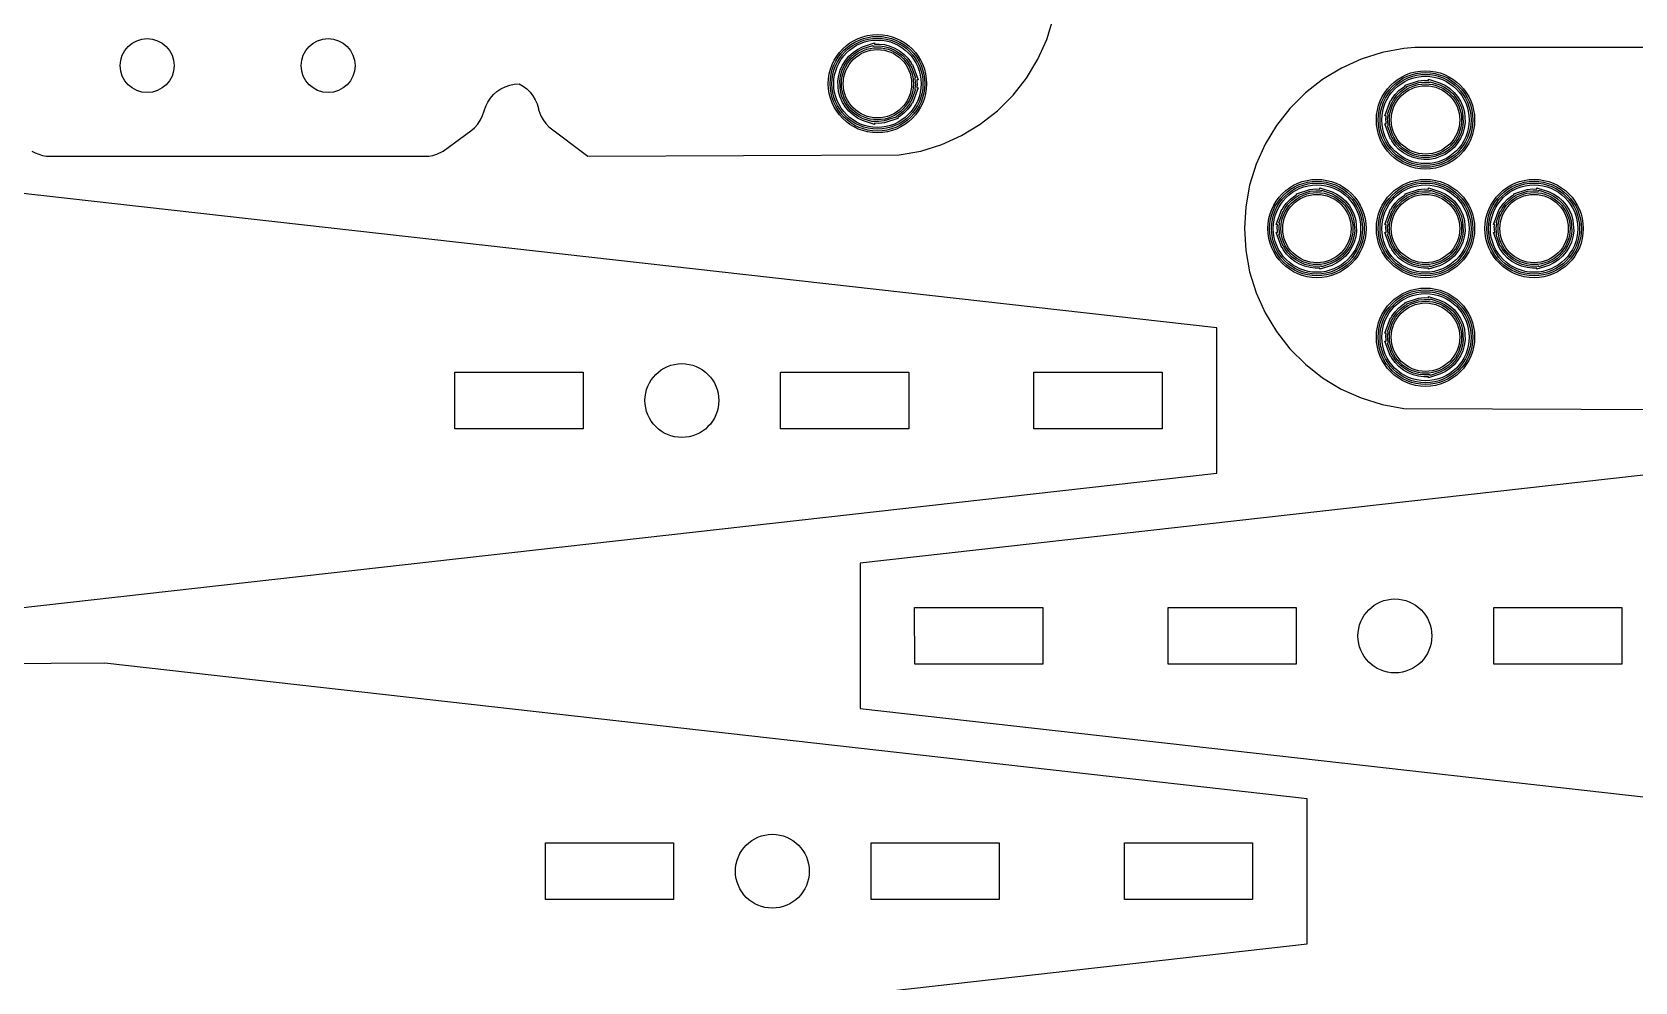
# Model space of a CAD drawing. Header units: millimetres. Extents: x -214 to 214, y -114 to 114.
# Drawn here: x -44.3 to 44.3, y -0.6 to 51.9 of the extents above; entities that cross this region are included whole.
import ezdxf

# ---------------------------------------------------------------- set-up
doc = ezdxf.new("R2010")
doc.units = ezdxf.units.MM
doc.layers.add('1', color=7, linetype='CONTINUOUS')

msp = doc.modelspace()

# ---------------------------------------------------------------- linework, layer by layer
at = {"layer": '1', "color": 0}
for p, q in [((11.788, 51.449), (12.148, 52.603)), ((11.292, 50.347), (11.788, 51.449)), ((30.32, 50.718), (29.166, 50.358)), ((31.509, 50.936), (30.32, 50.718)), ((32.133, 50.992), (31.509, 50.936)), ((48.277, 50.996), (32.133, 50.992)), ((10.666, 49.312), (11.292, 50.347)), ((28.064, 49.863), (27.03, 49.237)), ((29.166, 50.358), (28.064, 49.863)), ((-18.596, 48.572), (-18.377, 48.719)), ((-18.377, 48.719), (-18.144, 48.835)), ((-18.144, 48.835), (-17.895, 48.92)), ((-17.895, 48.92), (-17.638, 48.972)), ((-17.638, 48.972), (-17.379, 48.989)), ((-17.379, 48.989), (-17.158, 48.863)), ((-17.158, 48.863), (-16.954, 48.71)), ((9.921, 48.361), (10.666, 49.312)), ((27.03, 49.237), (26.078, 48.492)), ((-19.218, 47.753), (-19.103, 47.988)), ((-19.103, 47.988), (-18.962, 48.201)), ((-18.962, 48.201), (-18.792, 48.398)), ((-18.792, 48.398), (-18.596, 48.572)), ((-16.954, 48.71), (-16.771, 48.532)), ((-16.771, 48.532), (-16.613, 48.332)), ((-16.613, 48.332), (-16.481, 48.113)), ((-16.481, 48.113), (-16.379, 47.88)), ((-16.379, 47.88), (-16.307, 47.634)), ((9.066, 47.506), (9.921, 48.361)), ((26.078, 48.492), (25.223, 47.637)), ((-19.659, 46.771), (-19.508, 46.996)), ((-19.508, 46.996), (-19.389, 47.24)), ((-19.389, 47.24), (-19.218, 47.753)), ((-16.307, 47.634), (-16.293, 47.575)), ((-16.293, 47.575), (-16.277, 47.515)), ((-16.277, 47.515), (-16.168, 47.226)), ((-16.168, 47.226), (-16.049, 47.008)), ((-16.049, 47.008), (-15.905, 46.806)), ((8.114, 46.761), (9.066, 47.506)), ((25.223, 47.637), (24.478, 46.686)), ((-21.563, 45.271), (-20.046, 46.391)), ((-20.046, 46.391), (-19.84, 46.568)), ((-19.84, 46.568), (-19.659, 46.771)), ((-15.905, 46.806), (-15.737, 46.624)), ((-15.737, 46.624), (-13.574, 44.989)), ((5.978, 45.64), (7.08, 46.135)), ((7.08, 46.135), (8.114, 46.761)), ((24.478, 46.686), (23.852, 45.651)), ((-44.297, 45.275), (-44.125, 45.184)), ((-44.125, 45.184), (-44.118, 45.18)), ((-44.118, 45.18), (-43.712, 45.04)), ((-21.918, 45.106), (-21.563, 45.271)), ((3.635, 45.062), (4.824, 45.28)), ((4.824, 45.28), (5.978, 45.64)), ((23.852, 45.651), (23.356, 44.549)), ((-43.712, 45.04), (-43.489, 45.002)), ((-43.489, 45.002), (-22.591, 44.989)), ((-22.591, 44.989), (-22.365, 45.002)), ((-22.365, 45.002), (-22.142, 45.04)), ((-22.142, 45.04), (-21.918, 45.106)), ((-13.574, 44.989), (3.635, 45.062)), ((23.356, 44.549), (22.996, 43.395)), ((21.179, 35.509), (-45.269, 42.989)), ((22.996, 43.395), (22.778, 42.205)), ((22.778, 42.205), (22.705, 40.999)), ((22.705, 40.999), (22.778, 39.793)), ((22.778, 39.793), (22.996, 38.604)), ((22.996, 38.604), (23.356, 37.45)), ((23.356, 37.45), (23.852, 36.348)), ((23.852, 36.348), (24.478, 35.313)), ((21.179, 27.49), (21.179, 35.509)), ((24.478, 35.313), (25.222, 34.362)), ((25.222, 34.362), (26.077, 33.507)), ((-20.92, 29.935), (-20.92, 33.065)), ((-20.92, 33.065), (-13.841, 33.065)), ((-13.841, 33.065), (-13.841, 29.935)), ((-2.92, 29.935), (-2.92, 33.065)), ((-2.92, 33.065), (4.159, 33.065)), ((4.159, 33.065), (4.159, 29.935)), ((11.079, 29.935), (11.079, 33.065)), ((11.079, 33.065), (18.159, 33.065)), ((18.159, 33.065), (18.159, 29.935)), ((26.077, 33.507), (27.029, 32.761)), ((27.029, 32.761), (28.063, 32.135)), ((28.063, 32.135), (29.165, 31.64)), ((29.165, 31.64), (30.319, 31.28)), ((30.319, 31.28), (31.509, 31.062)), ((31.509, 31.062), (48.051, 30.989)), ((-13.841, 29.935), (-20.92, 29.935)), ((4.159, 29.935), (-2.92, 29.935)), ((67.915, 29.988), (1.465, 22.509)), ((18.159, 29.935), (11.079, 29.935)), ((-45.27, 20.011), (21.179, 27.49)), ((1.465, 22.509), (1.466, 14.49)), ((4.486, 16.934), (4.485, 20.064)), ((4.485, 20.064), (11.566, 20.064)), ((11.566, 20.064), (11.566, 16.934)), ((18.485, 16.934), (18.485, 20.064)), ((18.485, 20.064), (25.566, 20.064)), ((25.566, 20.064), (25.566, 16.934)), ((36.486, 16.934), (36.486, 20.064)), ((36.486, 20.064), (43.566, 20.064)), ((43.566, 20.064), (43.566, 16.934)), ((-40.269, 16.989), (-70.992, 16.776)), ((26.179, 9.509), (-40.269, 16.989)), ((11.566, 16.934), (4.486, 16.934)), ((25.566, 16.934), (18.485, 16.934)), ((43.566, 16.934), (36.486, 16.934)), ((1.466, 14.49), (67.914, 7.01)), ((26.179, 1.49), (26.179, 9.509)), ((-15.92, 3.935), (-15.92, 7.065)), ((-15.92, 7.065), (-8.841, 7.065)), ((-8.841, 7.065), (-8.841, 3.935)), ((2.079, 3.935), (2.079, 7.065)), ((2.079, 7.065), (9.158, 7.065)), ((9.158, 7.065), (9.158, 3.935)), ((16.079, 3.935), (16.079, 7.065)), ((16.079, 7.065), (23.159, 7.065)), ((23.159, 7.065), (23.159, 3.935)), ((-8.841, 3.935), (-15.92, 3.935)), ((9.158, 3.935), (2.079, 3.935)), ((23.159, 3.935), (16.079, 3.935)), ((-40.27, -5.988), (26.179, 1.49))]:
    msp.add_line(p, q, dxfattribs=at)
at = {"layer": '1', "color": 1}
for p, q in [((0.657, 50.287), (0.853, 50.521)), ((0.853, 50.521), (1.081, 50.726)), ((0.925, 50.451), (1.143, 50.647)), ((1.081, 50.726), (1.332, 50.895)), ((1.143, 50.647), (1.383, 50.809)), ((1.332, 50.895), (1.608, 51.031)), ((1.383, 50.809), (1.645, 50.938)), ((1.608, 51.031), (2.271, 51.248)), ((1.645, 50.938), (2.171, 51.11)), ((2.171, 51.11), (2.171, 51.071)), ((2.171, 51.071), (2.212, 51.078)), ((2.212, 51.078), (2.515, 51.087)), ((2.271, 51.248), (2.271, 51.18)), ((2.271, 51.18), (2.519, 51.187)), ((2.515, 51.087), (2.792, 51.057)), ((2.519, 51.187), (2.81, 51.156)), ((2.792, 51.057), (3.089, 50.982)), ((2.81, 51.156), (3.12, 51.078)), ((3.089, 50.982), (3.345, 50.878)), ((3.12, 51.078), (3.39, 50.968)), ((3.345, 50.878), (3.598, 50.731)), ((3.39, 50.968), (3.654, 50.814)), ((3.598, 50.731), (3.828, 50.552)), ((3.654, 50.814), (3.895, 50.627)), ((3.828, 50.552), (4.031, 50.342)), ((3.895, 50.627), (4.107, 50.406)), ((0.286, 49.455), (0.369, 49.748)), ((0.369, 49.748), (0.495, 50.029)), ((0.384, 49.434), (0.464, 49.713)), ((0.464, 49.713), (0.583, 49.981)), ((0.495, 50.029), (0.657, 50.287)), ((0.583, 49.981), (0.738, 50.228)), ((0.738, 50.228), (0.925, 50.451)), ((4.031, 50.342), (4.202, 50.106)), ((4.107, 50.406), (4.287, 50.159)), ((4.202, 50.106), (4.275, 49.967)), ((4.275, 49.967), (4.296, 49.967)), ((4.287, 50.159), (4.336, 50.067)), ((4.296, 49.967), (4.532, 49.321)), ((4.336, 50.067), (4.366, 50.067)), ((4.366, 50.067), (4.675, 49.221)), ((0.242, 49.144), (0.286, 49.455)), ((0.283, 48.554), (0.242, 49.144)), ((0.342, 49.14), (0.384, 49.434)), ((0.382, 48.571), (0.342, 49.14)), ((4.675, 48.777), (4.366, 47.931)), ((4.532, 49.321), (4.492, 49.321)), ((4.492, 49.321), (4.499, 49.289)), ((4.511, 48.9), (4.496, 48.694)), ((4.499, 49.289), (4.525, 48.913)), ((4.525, 48.913), (4.511, 48.9)), ((4.609, 48.856), (4.603, 48.777)), ((4.603, 48.777), (4.675, 48.777)), ((4.675, 49.221), (4.604, 49.221)), ((4.604, 49.221), (4.628, 48.875)), ((4.628, 48.875), (4.609, 48.856)), ((31.249, 48.627), (31.49, 48.814)), ((31.316, 48.552), (31.546, 48.731)), ((31.49, 48.814), (31.587, 48.87)), ((31.546, 48.731), (31.687, 48.813)), ((31.587, 48.917), (32.324, 49.155)), ((31.587, 48.87), (31.587, 48.917)), ((31.687, 48.845), (32.345, 49.057)), ((31.687, 48.813), (31.687, 48.845)), ((32.324, 49.155), (32.653, 49.189)), ((32.345, 49.057), (32.657, 49.088)), ((32.653, 49.189), (32.873, 49.181)), ((32.657, 49.088), (32.933, 49.078)), ((32.873, 49.181), (32.873, 49.25)), ((32.873, 49.25), (33.549, 49.025)), ((32.933, 49.078), (32.973, 49.071)), ((32.973, 49.071), (32.973, 49.111)), ((32.973, 49.111), (33.511, 48.932)), ((33.511, 48.932), (33.762, 48.808)), ((33.549, 49.025), (33.812, 48.895)), ((33.762, 48.808), (34.001, 48.647)), ((33.812, 48.895), (34.063, 48.726)), ((34.063, 48.726), (34.291, 48.521)), ((0.369, 48.25), (0.283, 48.554)), ((0.495, 47.969), (0.369, 48.25)), ((0.464, 48.285), (0.382, 48.571)), ((0.583, 48.017), (0.464, 48.285)), ((0.657, 47.711), (0.495, 47.969)), ((0.738, 47.77), (0.583, 48.017)), ((4.201, 47.891), (4.03, 47.655)), ((4.286, 47.838), (4.106, 47.591)), ((4.276, 48.031), (4.201, 47.891)), ((4.296, 48.031), (4.276, 48.031)), ((4.335, 47.931), (4.286, 47.838)), ((4.532, 48.677), (4.296, 48.031)), ((4.366, 47.931), (4.335, 47.931)), ((4.496, 48.694), (4.492, 48.677)), ((4.492, 48.677), (4.532, 48.677)), ((30.469, 47.221), (30.778, 48.067)), ((30.612, 47.321), (30.848, 47.967)), ((30.778, 48.067), (30.808, 48.067)), ((30.808, 48.067), (30.857, 48.159)), ((30.848, 47.967), (30.869, 47.967)), ((30.857, 48.159), (31.037, 48.406)), ((30.869, 47.967), (30.942, 48.106)), ((30.942, 48.106), (31.113, 48.342)), ((31.037, 48.406), (31.249, 48.627)), ((31.113, 48.342), (31.316, 48.552)), ((34.001, 48.647), (34.219, 48.451)), ((34.219, 48.451), (34.406, 48.228)), ((34.291, 48.521), (34.487, 48.287)), ((34.406, 48.228), (34.561, 47.981)), ((34.487, 48.287), (34.649, 48.029)), ((34.561, 47.981), (34.68, 47.713)), ((34.649, 48.029), (34.775, 47.748)), ((0.853, 47.477), (0.657, 47.711)), ((0.925, 47.547), (0.738, 47.77)), ((1.081, 47.272), (0.853, 47.477)), ((1.143, 47.351), (0.925, 47.547)), ((1.332, 47.103), (1.081, 47.272)), ((1.383, 47.189), (1.143, 47.351)), ((1.608, 46.967), (1.332, 47.103)), ((1.645, 47.06), (1.383, 47.189)), ((2.271, 46.75), (1.608, 46.967)), ((2.171, 46.888), (1.645, 47.06)), ((3.457, 47.153), (2.799, 46.941)), ((3.557, 47.081), (2.82, 46.843)), ((3.598, 47.267), (3.457, 47.185)), ((3.457, 47.185), (3.457, 47.153)), ((3.654, 47.184), (3.557, 47.128)), ((3.557, 47.128), (3.557, 47.081)), ((3.827, 47.445), (3.598, 47.267)), ((3.894, 47.37), (3.654, 47.184)), ((4.03, 47.655), (3.827, 47.445)), ((4.106, 47.591), (3.894, 47.37)), ((30.541, 47.221), (30.469, 47.221)), ((30.516, 47.123), (30.535, 47.142)), ((30.54, 46.777), (30.516, 47.123)), ((30.535, 47.142), (30.541, 47.221)), ((30.652, 47.321), (30.612, 47.321)), ((30.619, 47.085), (30.633, 47.098)), ((30.645, 46.709), (30.619, 47.085)), ((30.633, 47.098), (30.648, 47.303)), ((30.648, 47.303), (30.652, 47.321)), ((34.68, 47.713), (34.762, 47.427)), ((34.762, 47.427), (34.802, 46.858)), ((34.775, 47.748), (34.861, 47.444)), ((34.861, 47.444), (34.902, 46.854)), ((2.211, 46.92), (2.171, 46.927)), ((2.171, 46.927), (2.171, 46.888)), ((2.487, 46.91), (2.211, 46.92)), ((2.491, 46.809), (2.271, 46.817)), ((2.271, 46.817), (2.271, 46.75)), ((2.799, 46.941), (2.487, 46.91)), ((2.82, 46.843), (2.491, 46.809)), ((30.778, 45.931), (30.469, 46.777)), ((30.469, 46.777), (30.54, 46.777)), ((30.848, 46.031), (30.612, 46.677)), ((30.612, 46.677), (30.652, 46.677)), ((30.652, 46.677), (30.645, 46.709)), ((34.679, 46.282), (34.561, 46.017)), ((34.774, 46.248), (34.649, 45.969)), ((34.76, 46.563), (34.679, 46.282)), ((34.802, 46.858), (34.76, 46.563)), ((34.858, 46.542), (34.774, 46.248)), ((34.902, 46.854), (34.858, 46.542)), ((30.808, 45.931), (30.778, 45.931)), ((30.857, 45.839), (30.808, 45.931)), ((30.869, 46.031), (30.848, 46.031)), ((31.037, 45.592), (30.857, 45.839)), ((30.942, 45.892), (30.869, 46.031)), ((31.113, 45.656), (30.942, 45.892)), ((31.249, 45.371), (31.037, 45.592)), ((31.316, 45.446), (31.113, 45.656)), ((31.49, 45.184), (31.249, 45.371)), ((31.546, 45.267), (31.316, 45.446)), ((31.754, 45.03), (31.49, 45.184)), ((31.799, 45.12), (31.546, 45.267)), ((33.755, 45.185), (33.229, 44.972)), ((34.001, 45.351), (33.755, 45.185)), ((34.063, 45.272), (33.803, 45.097)), ((34.218, 45.546), (34.001, 45.351)), ((34.29, 45.476), (34.063, 45.272)), ((34.406, 45.77), (34.218, 45.546)), ((34.487, 45.711), (34.29, 45.476)), ((34.561, 46.017), (34.406, 45.77)), ((34.649, 45.969), (34.487, 45.711)), ((32.024, 44.92), (31.754, 45.03)), ((32.055, 45.016), (31.799, 45.12)), ((32.334, 44.842), (32.024, 44.92)), ((32.352, 44.941), (32.055, 45.016)), ((32.625, 44.811), (32.334, 44.842)), ((32.629, 44.911), (32.352, 44.941)), ((32.943, 44.82), (32.625, 44.811)), ((32.932, 44.92), (32.629, 44.911)), ((33.229, 44.972), (32.932, 44.92)), ((33.256, 44.875), (32.943, 44.82)), ((33.803, 45.097), (33.256, 44.875)), ((25.037, 42.406), (25.249, 42.627)), ((25.113, 42.342), (25.316, 42.552)), ((25.249, 42.627), (25.49, 42.814)), ((25.316, 42.552), (25.546, 42.731)), ((25.49, 42.814), (25.587, 42.87)), ((25.546, 42.731), (25.687, 42.813)), ((25.587, 42.917), (26.324, 43.155)), ((25.587, 42.87), (25.587, 42.917)), ((25.687, 42.845), (26.345, 43.057)), ((25.687, 42.813), (25.687, 42.845)), ((26.324, 43.155), (26.653, 43.189)), ((26.345, 43.057), (26.657, 43.088)), ((26.653, 43.189), (26.873, 43.181)), ((26.657, 43.088), (26.933, 43.078)), ((26.873, 43.181), (26.873, 43.25)), ((26.873, 43.25), (27.549, 43.025)), ((26.933, 43.078), (26.973, 43.071)), ((26.973, 43.071), (26.973, 43.111)), ((26.973, 43.111), (27.511, 42.932)), ((27.511, 42.932), (27.762, 42.808)), ((27.549, 43.025), (27.812, 42.895)), ((27.762, 42.808), (28.001, 42.647)), ((27.812, 42.895), (28.063, 42.726)), ((28.001, 42.647), (28.219, 42.451)), ((28.063, 42.726), (28.291, 42.521)), ((28.291, 42.521), (28.487, 42.287)), ((31.037, 42.406), (31.249, 42.627)), ((31.113, 42.342), (31.316, 42.552)), ((31.249, 42.627), (31.49, 42.814)), ((31.316, 42.552), (31.546, 42.731)), ((31.49, 42.814), (31.587, 42.87)), ((31.546, 42.731), (31.687, 42.813)), ((31.587, 42.917), (32.324, 43.155)), ((31.587, 42.87), (31.587, 42.917)), ((31.687, 42.845), (32.345, 43.057)), ((31.687, 42.813), (31.687, 42.845)), ((32.324, 43.155), (32.653, 43.189)), ((32.345, 43.057), (32.657, 43.088)), ((32.653, 43.189), (32.873, 43.181)), ((32.657, 43.088), (32.933, 43.078)), ((32.873, 43.181), (32.873, 43.25)), ((32.873, 43.25), (33.549, 43.025)), ((32.933, 43.078), (32.973, 43.071)), ((32.973, 43.071), (32.973, 43.111)), ((32.973, 43.111), (33.511, 42.932)), ((33.511, 42.932), (33.762, 42.808)), ((33.549, 43.025), (33.812, 42.895)), ((33.762, 42.808), (34.001, 42.647)), ((33.812, 42.895), (34.063, 42.726)), ((34.001, 42.647), (34.219, 42.451)), ((34.063, 42.726), (34.291, 42.521)), ((34.291, 42.521), (34.487, 42.287)), ((37.037, 42.406), (37.249, 42.627)), ((37.113, 42.342), (37.316, 42.552)), ((37.249, 42.627), (37.49, 42.814)), ((37.316, 42.552), (37.546, 42.731)), ((37.49, 42.814), (37.587, 42.87)), ((37.546, 42.731), (37.687, 42.813)), ((37.587, 42.917), (38.324, 43.155)), ((37.587, 42.87), (37.587, 42.917)), ((37.687, 42.845), (38.345, 43.057)), ((37.687, 42.813), (37.687, 42.845)), ((38.324, 43.155), (38.653, 43.189)), ((38.345, 43.057), (38.657, 43.088)), ((38.653, 43.189), (38.873, 43.181)), ((38.657, 43.088), (38.933, 43.078)), ((38.873, 43.181), (38.873, 43.25)), ((38.873, 43.25), (39.549, 43.025)), ((38.933, 43.078), (38.973, 43.071)), ((38.973, 43.071), (38.973, 43.111)), ((38.973, 43.111), (39.511, 42.932)), ((39.511, 42.932), (39.762, 42.808)), ((39.549, 43.025), (39.812, 42.895)), ((39.762, 42.808), (40.001, 42.647)), ((39.812, 42.895), (40.063, 42.726)), ((40.001, 42.647), (40.219, 42.451)), ((40.063, 42.726), (40.291, 42.521)), ((40.291, 42.521), (40.487, 42.287)), ((24.469, 41.221), (24.778, 42.067)), ((24.612, 41.321), (24.848, 41.967)), ((24.778, 42.067), (24.808, 42.067)), ((24.808, 42.067), (24.857, 42.159)), ((24.848, 41.967), (24.869, 41.967)), ((24.857, 42.159), (25.037, 42.406)), ((24.869, 41.967), (24.942, 42.106)), ((24.942, 42.106), (25.113, 42.342)), ((28.219, 42.451), (28.406, 42.228)), ((28.406, 42.228), (28.561, 41.981)), ((28.487, 42.287), (28.649, 42.029)), ((28.561, 41.981), (28.68, 41.713)), ((28.649, 42.029), (28.775, 41.748)), ((28.68, 41.713), (28.762, 41.427)), ((28.775, 41.748), (28.861, 41.444)), ((30.469, 41.221), (30.778, 42.067)), ((30.612, 41.321), (30.848, 41.967)), ((30.778, 42.067), (30.808, 42.067)), ((30.808, 42.067), (30.857, 42.159)), ((30.848, 41.967), (30.869, 41.967)), ((30.857, 42.159), (31.037, 42.406)), ((30.869, 41.967), (30.942, 42.106)), ((30.942, 42.106), (31.113, 42.342)), ((34.219, 42.451), (34.406, 42.228)), ((34.406, 42.228), (34.561, 41.981)), ((34.487, 42.287), (34.649, 42.029)), ((34.561, 41.981), (34.68, 41.713)), ((34.649, 42.029), (34.775, 41.748)), ((34.68, 41.713), (34.762, 41.427)), ((34.775, 41.748), (34.861, 41.444)), ((36.469, 41.221), (36.778, 42.067)), ((36.612, 41.321), (36.848, 41.967)), ((36.778, 42.067), (36.808, 42.067)), ((36.808, 42.067), (36.857, 42.159)), ((36.848, 41.967), (36.869, 41.967)), ((36.857, 42.159), (37.037, 42.406)), ((36.869, 41.967), (36.942, 42.106)), ((36.942, 42.106), (37.113, 42.342)), ((40.219, 42.451), (40.406, 42.228)), ((40.406, 42.228), (40.561, 41.981)), ((40.487, 42.287), (40.649, 42.029)), ((40.561, 41.981), (40.68, 41.713)), ((40.649, 42.029), (40.775, 41.748)), ((40.68, 41.713), (40.762, 41.427)), ((40.775, 41.748), (40.861, 41.444)), ((24.541, 41.221), (24.469, 41.221)), ((24.778, 39.931), (24.469, 40.777)), ((24.469, 40.777), (24.54, 40.777)), ((24.516, 41.123), (24.535, 41.142)), ((24.54, 40.777), (24.516, 41.123)), ((24.535, 41.142), (24.541, 41.221)), ((24.652, 41.321), (24.612, 41.321)), ((24.619, 41.085), (24.633, 41.098)), ((24.645, 40.709), (24.619, 41.085)), ((24.633, 41.098), (24.648, 41.303)), ((24.648, 41.303), (24.652, 41.321)), ((28.802, 40.858), (28.76, 40.563)), ((28.762, 41.427), (28.802, 40.858)), ((28.902, 40.854), (28.858, 40.542)), ((28.861, 41.444), (28.902, 40.854)), ((30.541, 41.221), (30.469, 41.221)), ((30.778, 39.931), (30.469, 40.777)), ((30.469, 40.777), (30.54, 40.777)), ((30.516, 41.123), (30.535, 41.142)), ((30.54, 40.777), (30.516, 41.123)), ((30.535, 41.142), (30.541, 41.221)), ((30.652, 41.321), (30.612, 41.321)), ((30.619, 41.085), (30.633, 41.098)), ((30.645, 40.709), (30.619, 41.085)), ((30.633, 41.098), (30.648, 41.303)), ((30.648, 41.303), (30.652, 41.321)), ((34.802, 40.858), (34.76, 40.563)), ((34.762, 41.427), (34.802, 40.858)), ((34.902, 40.854), (34.858, 40.542)), ((34.861, 41.444), (34.902, 40.854)), ((36.541, 41.221), (36.469, 41.221)), ((36.778, 39.931), (36.469, 40.777)), ((36.469, 40.777), (36.54, 40.777)), ((36.516, 41.123), (36.535, 41.142)), ((36.54, 40.777), (36.516, 41.123)), ((36.535, 41.142), (36.541, 41.221)), ((36.652, 41.321), (36.612, 41.321)), ((36.619, 41.085), (36.633, 41.098)), ((36.645, 40.709), (36.619, 41.085)), ((36.633, 41.098), (36.648, 41.303)), ((36.648, 41.303), (36.652, 41.321)), ((40.802, 40.858), (40.76, 40.563)), ((40.762, 41.427), (40.802, 40.858)), ((40.902, 40.854), (40.858, 40.542)), ((40.861, 41.444), (40.902, 40.854)), ((24.848, 40.031), (24.612, 40.677)), ((24.612, 40.677), (24.652, 40.677)), ((24.652, 40.677), (24.645, 40.709)), ((24.808, 39.931), (24.778, 39.931)), ((24.857, 39.839), (24.808, 39.931)), ((24.869, 40.031), (24.848, 40.031)), ((24.942, 39.892), (24.869, 40.031)), ((25.113, 39.656), (24.942, 39.892)), ((28.561, 40.017), (28.406, 39.77)), ((28.649, 39.969), (28.487, 39.711)), ((28.679, 40.282), (28.561, 40.017)), ((28.774, 40.248), (28.649, 39.969)), ((28.76, 40.563), (28.679, 40.282)), ((28.858, 40.542), (28.774, 40.248)), ((30.848, 40.031), (30.612, 40.677)), ((30.612, 40.677), (30.652, 40.677)), ((30.652, 40.677), (30.645, 40.709)), ((30.808, 39.931), (30.778, 39.931)), ((30.857, 39.839), (30.808, 39.931)), ((30.869, 40.031), (30.848, 40.031)), ((30.942, 39.892), (30.869, 40.031)), ((31.113, 39.656), (30.942, 39.892)), ((34.561, 40.017), (34.406, 39.77)), ((34.649, 39.969), (34.487, 39.711)), ((34.679, 40.282), (34.561, 40.017)), ((34.774, 40.248), (34.649, 39.969)), ((34.76, 40.563), (34.679, 40.282)), ((34.858, 40.542), (34.774, 40.248)), ((36.848, 40.031), (36.612, 40.677)), ((36.612, 40.677), (36.652, 40.677)), ((36.652, 40.677), (36.645, 40.709)), ((36.808, 39.931), (36.778, 39.931)), ((36.857, 39.839), (36.808, 39.931)), ((36.869, 40.031), (36.848, 40.031)), ((36.942, 39.892), (36.869, 40.031)), ((37.113, 39.656), (36.942, 39.892)), ((40.561, 40.017), (40.406, 39.77)), ((40.649, 39.969), (40.487, 39.711)), ((40.679, 40.282), (40.561, 40.017)), ((40.774, 40.248), (40.649, 39.969)), ((40.76, 40.563), (40.679, 40.282)), ((40.858, 40.542), (40.774, 40.248)), ((25.037, 39.592), (24.857, 39.839)), ((25.249, 39.371), (25.037, 39.592)), ((25.316, 39.446), (25.113, 39.656)), ((25.49, 39.184), (25.249, 39.371)), ((25.546, 39.267), (25.316, 39.446)), ((25.754, 39.03), (25.49, 39.184)), ((25.799, 39.12), (25.546, 39.267)), ((26.024, 38.92), (25.754, 39.03)), ((26.055, 39.016), (25.799, 39.12)), ((26.352, 38.941), (26.055, 39.016)), ((27.499, 39.06), (26.973, 38.888)), ((27.761, 39.189), (27.499, 39.06)), ((27.812, 39.103), (27.536, 38.967)), ((28.001, 39.351), (27.761, 39.189)), ((28.063, 39.272), (27.812, 39.103)), ((28.218, 39.546), (28.001, 39.351)), ((28.29, 39.476), (28.063, 39.272)), ((28.406, 39.77), (28.218, 39.546)), ((28.487, 39.711), (28.29, 39.476)), ((31.037, 39.592), (30.857, 39.839)), ((31.249, 39.371), (31.037, 39.592)), ((31.316, 39.446), (31.113, 39.656)), ((31.49, 39.184), (31.249, 39.371)), ((31.546, 39.267), (31.316, 39.446)), ((31.754, 39.03), (31.49, 39.184)), ((31.799, 39.12), (31.546, 39.267)), ((32.024, 38.92), (31.754, 39.03)), ((32.055, 39.016), (31.799, 39.12)), ((32.352, 38.941), (32.055, 39.016)), ((33.499, 39.06), (32.973, 38.888)), ((33.761, 39.189), (33.499, 39.06)), ((33.812, 39.103), (33.536, 38.967)), ((34.001, 39.351), (33.761, 39.189)), ((34.063, 39.272), (33.812, 39.103)), ((34.218, 39.546), (34.001, 39.351)), ((34.29, 39.476), (34.063, 39.272)), ((34.406, 39.77), (34.218, 39.546)), ((34.487, 39.711), (34.29, 39.476)), ((37.037, 39.592), (36.857, 39.839)), ((37.249, 39.371), (37.037, 39.592)), ((37.316, 39.446), (37.113, 39.656)), ((37.49, 39.184), (37.249, 39.371)), ((37.546, 39.267), (37.316, 39.446)), ((37.754, 39.03), (37.49, 39.184)), ((37.799, 39.12), (37.546, 39.267)), ((38.024, 38.92), (37.754, 39.03)), ((38.055, 39.016), (37.799, 39.12)), ((38.352, 38.941), (38.055, 39.016)), ((39.499, 39.06), (38.973, 38.888)), ((39.761, 39.189), (39.499, 39.06)), ((39.812, 39.103), (39.536, 38.967)), ((40.001, 39.351), (39.761, 39.189)), ((40.063, 39.272), (39.812, 39.103)), ((40.218, 39.546), (40.001, 39.351)), ((40.29, 39.476), (40.063, 39.272)), ((40.406, 39.77), (40.218, 39.546)), ((40.487, 39.711), (40.29, 39.476)), ((26.334, 38.842), (26.024, 38.92)), ((26.625, 38.811), (26.334, 38.842)), ((26.629, 38.911), (26.352, 38.941)), ((26.873, 38.818), (26.625, 38.811)), ((26.932, 38.92), (26.629, 38.911)), ((27.536, 38.967), (26.873, 38.75)), ((26.873, 38.75), (26.873, 38.818)), ((26.973, 38.927), (26.932, 38.92)), ((26.973, 38.888), (26.973, 38.927)), ((32.334, 38.842), (32.024, 38.92)), ((32.625, 38.811), (32.334, 38.842)), ((32.629, 38.911), (32.352, 38.941)), ((32.873, 38.818), (32.625, 38.811)), ((32.932, 38.92), (32.629, 38.911)), ((33.536, 38.967), (32.873, 38.75)), ((32.873, 38.75), (32.873, 38.818)), ((32.973, 38.927), (32.932, 38.92)), ((32.973, 38.888), (32.973, 38.927)), ((38.334, 38.842), (38.024, 38.92)), ((38.625, 38.811), (38.334, 38.842)), ((38.629, 38.911), (38.352, 38.941)), ((38.873, 38.818), (38.625, 38.811)), ((38.932, 38.92), (38.629, 38.911)), ((39.536, 38.967), (38.873, 38.75)), ((38.873, 38.75), (38.873, 38.818)), ((38.973, 38.927), (38.932, 38.92)), ((38.973, 38.888), (38.973, 38.927)), ((32.873, 37.181), (32.873, 37.248)), ((32.873, 37.248), (33.536, 37.031)), ((30.857, 36.159), (31.037, 36.406)), ((30.942, 36.106), (31.113, 36.342)), ((31.037, 36.406), (31.249, 36.627)), ((31.113, 36.342), (31.316, 36.552)), ((31.249, 36.627), (31.49, 36.814)), ((31.316, 36.552), (31.546, 36.731)), ((31.49, 36.814), (31.587, 36.87)), ((31.546, 36.731), (31.687, 36.813)), ((31.587, 36.917), (32.324, 37.155)), ((31.587, 36.87), (31.587, 36.917)), ((31.687, 36.845), (32.345, 37.057)), ((31.687, 36.813), (31.687, 36.845)), ((32.324, 37.155), (32.653, 37.189)), ((32.345, 37.057), (32.657, 37.088)), ((32.653, 37.189), (32.873, 37.181)), ((32.657, 37.088), (32.933, 37.078)), ((32.933, 37.078), (32.973, 37.071)), ((32.973, 37.071), (32.973, 37.11)), ((32.973, 37.11), (33.499, 36.938)), ((33.499, 36.938), (33.761, 36.809)), ((33.536, 37.031), (33.812, 36.895)), ((33.761, 36.809), (34.001, 36.647)), ((33.812, 36.895), (34.063, 36.726)), ((34.001, 36.647), (34.219, 36.451)), ((34.063, 36.726), (34.291, 36.521)), ((34.219, 36.451), (34.406, 36.228)), ((34.291, 36.521), (34.487, 36.287)), ((30.469, 35.221), (30.778, 36.067)), ((30.612, 35.321), (30.848, 35.967)), ((30.778, 36.067), (30.808, 36.067)), ((30.808, 36.067), (30.857, 36.159)), ((30.848, 35.967), (30.869, 35.967)), ((30.869, 35.967), (30.942, 36.106)), ((34.406, 36.228), (34.561, 35.981)), ((34.487, 36.287), (34.649, 36.029)), ((34.561, 35.981), (34.68, 35.713)), ((34.649, 36.029), (34.775, 35.748)), ((34.68, 35.713), (34.762, 35.427)), ((34.775, 35.748), (34.861, 35.444)), ((34.861, 35.444), (34.902, 34.854)), ((30.541, 35.221), (30.469, 35.221)), ((30.778, 33.931), (30.469, 34.777)), ((30.469, 34.777), (30.54, 34.777)), ((30.516, 35.123), (30.535, 35.142)), ((30.54, 34.777), (30.516, 35.123)), ((30.535, 35.142), (30.541, 35.221)), ((30.652, 35.321), (30.612, 35.321)), ((30.848, 34.031), (30.612, 34.677)), ((30.612, 34.677), (30.652, 34.677)), ((30.619, 35.085), (30.633, 35.098)), ((30.645, 34.709), (30.619, 35.085)), ((30.633, 35.098), (30.648, 35.303)), ((30.652, 34.677), (30.645, 34.709)), ((30.648, 35.303), (30.652, 35.321)), ((34.76, 34.563), (34.679, 34.282)), ((34.802, 34.858), (34.76, 34.563)), ((34.762, 35.427), (34.802, 34.858)), ((34.902, 34.854), (34.858, 34.542)), ((30.808, 33.931), (30.778, 33.931)), ((30.857, 33.839), (30.808, 33.931)), ((30.869, 34.031), (30.848, 34.031)), ((31.037, 33.592), (30.857, 33.839)), ((30.942, 33.892), (30.869, 34.031)), ((31.113, 33.656), (30.942, 33.892)), ((34.406, 33.77), (34.218, 33.546)), ((34.487, 33.711), (34.29, 33.476)), ((34.561, 34.017), (34.406, 33.77)), ((34.649, 33.969), (34.487, 33.711)), ((34.679, 34.282), (34.561, 34.017)), ((34.774, 34.248), (34.649, 33.969)), ((34.858, 34.542), (34.774, 34.248)), ((31.249, 33.371), (31.037, 33.592)), ((31.316, 33.446), (31.113, 33.656)), ((31.49, 33.184), (31.249, 33.371)), ((31.546, 33.267), (31.316, 33.446)), ((31.754, 33.03), (31.49, 33.184)), ((31.799, 33.12), (31.546, 33.267)), ((32.024, 32.92), (31.754, 33.03)), ((32.055, 33.016), (31.799, 33.12)), ((32.334, 32.842), (32.024, 32.92)), ((32.352, 32.941), (32.055, 33.016)), ((32.625, 32.811), (32.334, 32.842)), ((32.629, 32.911), (32.352, 32.941)), ((32.873, 32.818), (32.625, 32.811)), ((32.932, 32.92), (32.629, 32.911)), ((33.536, 32.967), (32.873, 32.75)), ((32.873, 32.75), (32.873, 32.818)), ((32.973, 32.927), (32.932, 32.92)), ((33.499, 33.06), (32.973, 32.888)), ((32.973, 32.888), (32.973, 32.927)), ((33.761, 33.189), (33.499, 33.06)), ((33.812, 33.103), (33.536, 32.967)), ((34.001, 33.351), (33.761, 33.189)), ((34.063, 33.272), (33.812, 33.103)), ((34.218, 33.546), (34.001, 33.351)), ((34.29, 33.476), (34.063, 33.272))]:
    msp.add_line(p, q, dxfattribs=at)
at = {"layer": '1', "color": 0}
for centre, radius in [((-37.927, 49.998), 1.49), ((-27.927, 49.998), 1.49), ((2.429, 48.999), 1.89), ((32.714, 46.999), 1.89), ((26.714, 40.998), 1.89), ((32.714, 40.998), 1.89), ((38.714, 40.998), 1.89), ((32.714, 34.998), 1.89), ((-8.379, 31.5), 2.04), ((31.024, 18.498), 2.04), ((-3.379, 5.5), 2.04)]:
    msp.add_circle(centre, radius, dxfattribs=at)
at = {"layer": '1', "color": 1}
for centre, radius in [((2.428, 48.999), 2.715), ((2.428, 48.998), 2.615), ((2.428, 48.999), 2.514), ((2.428, 48.998), 2.414), ((2.429, 48.999), 1.991), ((2.429, 48.999), 1.89), ((32.715, 46.998), 2.715), ((32.715, 46.998), 2.615), ((32.715, 46.999), 2.514), ((32.715, 46.999), 2.415), ((32.714, 46.999), 1.991), ((32.714, 46.999), 1.89), ((26.715, 40.999), 2.715), ((26.715, 40.999), 2.615), ((26.715, 40.999), 2.514), ((26.715, 40.999), 2.415), ((32.715, 40.999), 2.715), ((32.715, 40.999), 2.615), ((32.715, 40.999), 2.514), ((32.715, 40.999), 2.415), ((38.715, 40.999), 2.715), ((38.715, 40.999), 2.615), ((38.715, 40.999), 2.514), ((38.715, 40.999), 2.415), ((26.714, 40.998), 1.991), ((26.714, 40.998), 1.89), ((32.714, 40.998), 1.991), ((32.714, 40.998), 1.89), ((38.714, 40.998), 1.991), ((38.714, 40.998), 1.89), ((32.715, 34.999), 2.715), ((32.715, 34.998), 2.615), ((32.715, 34.998), 2.514), ((32.715, 34.999), 2.414), ((32.714, 34.998), 1.991), ((32.714, 34.998), 1.89)]:
    msp.add_circle(centre, radius, dxfattribs=at)

doc.saveas('drawing.dxf')
